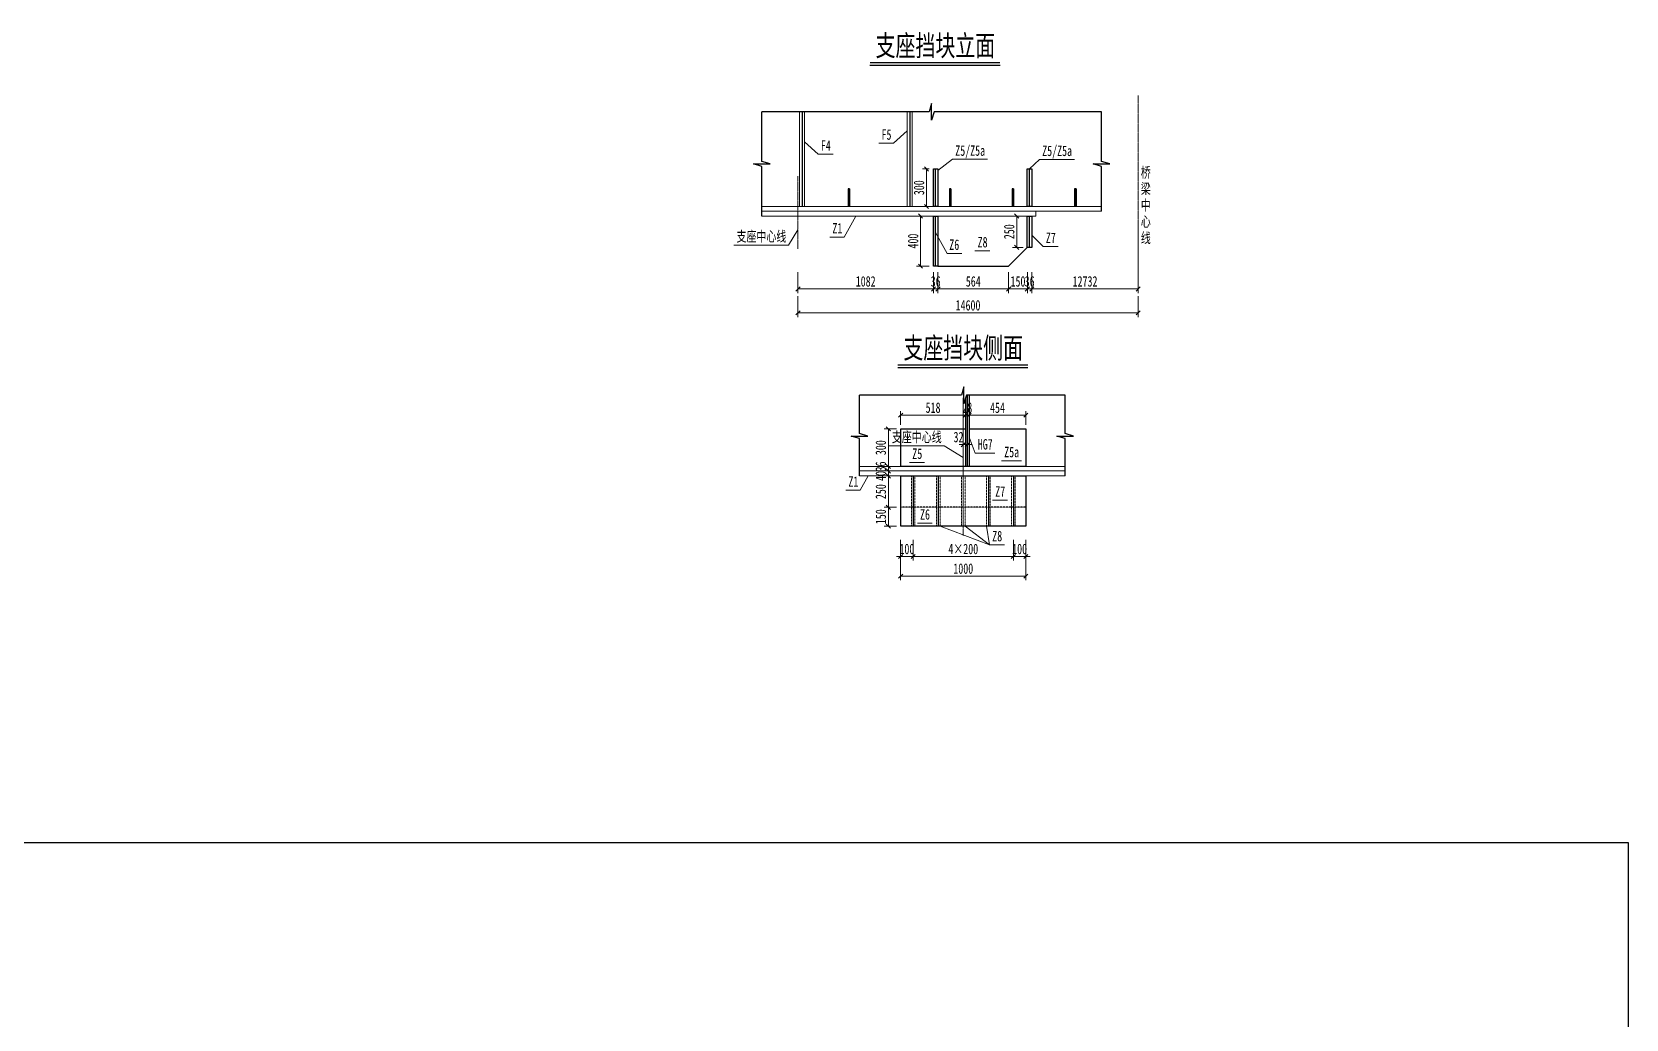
# Model space of a CAD drawing. Header units: millimetres. Extents: x -89049 to 410567, y -307459 to -100425.
# Drawn here: x 199822 to 212550, y -114463 to -106582 of the extents above; entities that cross this region are included whole.
import ezdxf
from ezdxf.enums import TextEntityAlignment as Align

# ---------------------------------------------------------------- set-up
doc = ezdxf.new("R2010")
doc.units = ezdxf.units.MM
for name, pattern in [('CENTER2', [28.575, 19.05, -3.175, 3.175, -3.175]), ('DASHED', [0.75, 0.5, -0.25]), ('HIDDEN', [0.375, 0.25, -0.125])]:
    doc.linetypes.add(name, pattern=pattern)
doc.layers.get('Defpoints').update_dxf_attribs({"color": 8})
for name, color, linetype, lineweight in [('中心线', 2, 'CENTER2', 15), ('文字', 7, 'Continuous', 15), ('标注线及字体', 2, 'Continuous', 15), ('细实线', 4, 'Continuous', 15), ('虚线', 7, 'DASHED', 13), ('钢板粗线', 1, 'Continuous', 25), ('钢板细线', 6, 'Continuous', 15)]:
    doc.layers.add(name, color=color, linetype=linetype, lineweight=lineweight)
doc.styles.add('111', font='', dxfattribs={"width": 0.7})
doc.styles.add('BM_Dim', font='', dxfattribs={"width": 0.85})
doc.styles.get('111').set_extended_font_data('仿宋_GB2312')
doc.styles.get('BM_Dim').set_extended_font_data('仿宋_GB2312')
doc.dimstyles.new('200', dxfattribs={"dimscale": 0, "dimtxt": 2.5, "dimasz": 1, "dimexe": 1, "dimexo": 1, "dimgap": 0.6, "dimtad": 1, "dimdec": 0, "dimdsep": 46, "dimtxsty": '111', "dimblk": 'OBLIQUE', "dimcen": 0, "dimclrd": 4, "dimclre": 4, "dimclrt": 4, "dimadec": 1, "dimazin": 2, "dimtfac": 1, "dimtdec": 0, "dimtix": 1, "dimtmove": 2, "dimatfit": 3, "dimfxl": 4, "dimfxlon": 1, "dimtolj": 1, "dimlwd": -1, "dimlwe": -1, "dimarcsym": 0})

# ---------------------------------------------------------------- blocks, each defined once
blk = doc.blocks.new('12-140加劲 无过焊孔')
at = {"layer": 'Defpoints'}
blk.add_line((38947, 32077), (38947, 32217), dxfattribs=at)
at = {"layer": '钢板粗线', "color": 7}
for p, q in [((38941, 32077), (38941, 32217)), ((38941, 32217), (38953, 32217)), ((38953, 32077), (38953, 32217)), ((38941, 32077), (38953, 32077))]:
    blk.add_line(p, q, dxfattribs=at)
blk = doc.blocks.new('_Oblique')
at = {"color": 0, "linetype": 'ByBlock', "lineweight": -2}
blk.add_line((-0.5, -0.5), (0.5, 0.5), dxfattribs=at)
blk = doc.blocks.new('*D5012')
at = {"layer": 'Defpoints', "color": 0}
for p in [(205938, -108249), (207020, -108452), (207020, -108634)]:
    blk.add_point(p, dxfattribs=at)
at = {"layer": '细实线', "color": 4}
for p, q in [((205938, -108501), (205938, -108667)), ((207020, -108501), (207020, -108667)), ((205938, -108634), (207020, -108634))]:
    blk.add_line(p, q, dxfattribs=at)
at = {"layer": '细实线', "color": 4, "xscale": 33.33333333333333, "yscale": 33.33333333333333, "zscale": 33.33333333333333, "rotation": 180}
blk.add_blockref('_Oblique', (205938, -108634), dxfattribs=at)
at = {"layer": '细实线', "color": 4, "xscale": 33.33333333333333, "yscale": 33.33333333333333, "zscale": 33.33333333333333}
blk.add_blockref('_Oblique', (207020, -108634), dxfattribs=at)
at = {"layer": '细实线', "color": 4, "insert": (206479, -108574), "char_height": 83.3, "attachment_point": 5, "style": '111'}
blk.add_mtext('\\A1;1082', dxfattribs=at)
blk = doc.blocks.new('*D5013')
at = {"layer": 'Defpoints', "color": 0}
for p in [(207056, -108425), (207620, -108452), (207620, -108634)]:
    blk.add_point(p, dxfattribs=at)
at = {"layer": '细实线', "color": 4}
for p, q in [((207056, -108501), (207056, -108667)), ((207620, -108501), (207620, -108667)), ((207056, -108634), (207620, -108634))]:
    blk.add_line(p, q, dxfattribs=at)
at = {"layer": '细实线', "color": 4, "xscale": 33.33333333333333, "yscale": 33.33333333333333, "zscale": 33.33333333333333, "rotation": 180}
blk.add_blockref('_Oblique', (207056, -108634), dxfattribs=at)
at = {"layer": '细实线', "color": 4, "xscale": 33.33333333333333, "yscale": 33.33333333333333, "zscale": 33.33333333333333}
blk.add_blockref('_Oblique', (207620, -108634), dxfattribs=at)
at = {"layer": '细实线', "color": 4, "insert": (207338, -108574), "char_height": 83.3, "attachment_point": 5, "style": '111'}
blk.add_mtext('\\A1;564', dxfattribs=at)
blk = doc.blocks.new('*D5014')
at = {"layer": 'Defpoints', "color": 0}
for p in [(207770, -108302), (207620, -108452), (207770, -108634)]:
    blk.add_point(p, dxfattribs=at)
at = {"layer": '细实线', "color": 4}
for p, q in [((207620, -108501), (207620, -108667)), ((207770, -108501), (207770, -108667)), ((207620, -108634), (207770, -108634))]:
    blk.add_line(p, q, dxfattribs=at)
at = {"layer": '细实线', "color": 4, "xscale": 33.33333333333333, "yscale": 33.33333333333333, "zscale": 33.33333333333333, "rotation": 180}
blk.add_blockref('_Oblique', (207620, -108634), dxfattribs=at)
at = {"layer": '细实线', "color": 4, "xscale": 33.33333333333333, "yscale": 33.33333333333333, "zscale": 33.33333333333333}
blk.add_blockref('_Oblique', (207770, -108634), dxfattribs=at)
at = {"layer": '细实线', "color": 4, "insert": (207695, -108574), "char_height": 83.3, "attachment_point": 5, "style": '111'}
blk.add_mtext('\\A1;150', dxfattribs=at)
blk = doc.blocks.new('*D5015')
at = {"layer": 'Defpoints', "color": 0}
for p in [(207806, -108302), (208655, -108361), (208655, -108634)]:
    blk.add_point(p, dxfattribs=at)
at = {"layer": '细实线', "color": 4}
for p, q in [((207806, -108501), (207806, -108667)), ((208655, -108501), (208655, -108667)), ((207806, -108634), (208655, -108634))]:
    blk.add_line(p, q, dxfattribs=at)
at = {"layer": '细实线', "color": 4, "xscale": 33.33333333333333, "yscale": 33.33333333333333, "zscale": 33.33333333333333, "rotation": 180}
blk.add_blockref('_Oblique', (207806, -108634), dxfattribs=at)
at = {"layer": '细实线', "color": 4, "xscale": 33.33333333333333, "yscale": 33.33333333333333, "zscale": 33.33333333333333}
blk.add_blockref('_Oblique', (208655, -108634), dxfattribs=at)
at = {"layer": '细实线', "color": 4, "insert": (208230, -108574), "char_height": 83.3, "attachment_point": 5, "style": '111'}
blk.add_mtext('\\A1;12732', dxfattribs=at)
blk = doc.blocks.new('*D5016')
at = {"layer": 'Defpoints', "color": 0}
for p in [(205938, -108314), (208655, -108348), (208655, -108825)]:
    blk.add_point(p, dxfattribs=at)
at = {"layer": '细实线', "color": 4}
for p, q in [((205938, -108691), (205938, -108858)), ((208655, -108691), (208655, -108858)), ((205938, -108825), (208655, -108825))]:
    blk.add_line(p, q, dxfattribs=at)
at = {"layer": '细实线', "color": 4, "xscale": 33.33333333333333, "yscale": 33.33333333333333, "zscale": 33.33333333333333, "rotation": 180}
blk.add_blockref('_Oblique', (205938, -108825), dxfattribs=at)
at = {"layer": '细实线', "color": 4, "xscale": 33.33333333333333, "yscale": 33.33333333333333, "zscale": 33.33333333333333}
blk.add_blockref('_Oblique', (208655, -108825), dxfattribs=at)
at = {"layer": '细实线', "color": 4, "insert": (207296, -108765), "char_height": 83.3, "attachment_point": 5, "style": '111'}
blk.add_mtext('\\A1;14600', dxfattribs=at)
blk = doc.blocks.new('*D5019')
at = {"layer": 'Defpoints', "color": 0}
for p in [(207770, -108302), (207806, -108302), (207806, -108634)]:
    blk.add_point(p, dxfattribs=at)
at = {"layer": '细实线', "color": 4}
for p, q in [((207770, -108501), (207770, -108667)), ((207806, -108501), (207806, -108667)), ((207770, -108634), (207736, -108634)), ((207770, -108634), (207806, -108634)), ((207806, -108634), (207839, -108634))]:
    blk.add_line(p, q, dxfattribs=at)
at = {"layer": '细实线', "color": 4, "xscale": 33.33333333333333, "yscale": 33.33333333333333, "zscale": 33.33333333333333}
blk.add_blockref('_Oblique', (207770, -108634), dxfattribs=at)
at = {"layer": '细实线', "color": 4, "xscale": 33.33333333333333, "yscale": 33.33333333333333, "zscale": 33.33333333333333, "rotation": 180}
blk.add_blockref('_Oblique', (207806, -108634), dxfattribs=at)
at = {"layer": '细实线', "color": 4, "insert": (207788, -108574), "char_height": 83.3, "attachment_point": 5, "style": '111'}
blk.add_mtext('\\A1;36', dxfattribs=at)
blk = doc.blocks.new('*D5020')
at = {"layer": 'Defpoints', "color": 0}
for p in [(207020, -108452), (207056, -108452), (207056, -108634)]:
    blk.add_point(p, dxfattribs=at)
at = {"layer": '细实线', "color": 4}
for p, q in [((207020, -108501), (207020, -108667)), ((207056, -108501), (207056, -108667)), ((207020, -108634), (206986, -108634)), ((207020, -108634), (207056, -108634)), ((207056, -108634), (207089, -108634))]:
    blk.add_line(p, q, dxfattribs=at)
at = {"layer": '细实线', "color": 4, "xscale": 33.33333333333333, "yscale": 33.33333333333333, "zscale": 33.33333333333333}
blk.add_blockref('_Oblique', (207020, -108634), dxfattribs=at)
at = {"layer": '细实线', "color": 4, "xscale": 33.33333333333333, "yscale": 33.33333333333333, "zscale": 33.33333333333333, "rotation": 180}
blk.add_blockref('_Oblique', (207056, -108634), dxfattribs=at)
at = {"layer": '细实线', "color": 4, "insert": (207038, -108574), "char_height": 83.3, "attachment_point": 5, "style": '111'}
blk.add_mtext('\\A1;36', dxfattribs=at)
blk = doc.blocks.new('*D5021')
at = {"layer": 'Defpoints', "color": 0}
for p in [(206917, -108052), (207020, -108052), (207020, -108452)]:
    blk.add_point(p, dxfattribs=at)
at = {"layer": '细实线', "color": 4}
for p, q in [((206986, -108052), (206884, -108052)), ((206917, -108452), (206917, -108052)), ((206986, -108452), (206884, -108452))]:
    blk.add_line(p, q, dxfattribs=at)
at = {"layer": '细实线', "color": 4, "xscale": 33.33333333333333, "yscale": 33.33333333333333, "zscale": 33.33333333333333}
for p, rotation in [((206917, -108052), 90), ((206917, -108452), 270)]:
    blk.add_blockref('_Oblique', p, dxfattribs=dict(at, rotation=rotation))
at = {"layer": '细实线', "color": 4, "insert": (206858, -108252), "char_height": 83.3, "attachment_point": 5, "rotation": 90, "style": '111'}
blk.add_mtext('\\A1;400', dxfattribs=at)
blk = doc.blocks.new('*D5022')
at = {"layer": 'Defpoints', "color": 0}
for p in [(207020, -107676), (206965, -107976), (207020, -107976)]:
    blk.add_point(p, dxfattribs=at)
at = {"layer": '细实线', "color": 4}
for p, q in [((206986, -107676), (206932, -107676)), ((206965, -107676), (206965, -107976)), ((206986, -107976), (206932, -107976))]:
    blk.add_line(p, q, dxfattribs=at)
at = {"layer": '细实线', "color": 4, "xscale": 33.33333333333333, "yscale": 33.33333333333333, "zscale": 33.33333333333333}
for p, rotation in [((206965, -107676), 90), ((206965, -107976), 270)]:
    blk.add_blockref('_Oblique', p, dxfattribs=dict(at, rotation=rotation))
at = {"layer": '细实线', "color": 4, "insert": (206905, -107826), "char_height": 83.3, "attachment_point": 5, "rotation": 90, "style": '111'}
blk.add_mtext('\\A1;300', dxfattribs=at)
blk = doc.blocks.new('*D5023')
at = {"layer": 'Defpoints', "color": 0}
for p in [(207770, -108052), (207685, -108302), (207770, -108302)]:
    blk.add_point(p, dxfattribs=at)
at = {"layer": '细实线', "color": 4}
for p, q in [((207736, -108052), (207652, -108052)), ((207685, -108052), (207685, -108302)), ((207736, -108302), (207652, -108302))]:
    blk.add_line(p, q, dxfattribs=at)
at = {"layer": '细实线', "color": 4, "xscale": 33.33333333333333, "yscale": 33.33333333333333, "zscale": 33.33333333333333}
for p, rotation in [((207685, -108052), 90), ((207685, -108302), 270)]:
    blk.add_blockref('_Oblique', p, dxfattribs=dict(at, rotation=rotation))
at = {"layer": '细实线', "color": 4, "insert": (207625, -108177), "char_height": 83.3, "attachment_point": 5, "rotation": 90, "style": '111'}
blk.add_mtext('\\A1;250', dxfattribs=at)
blk = doc.blocks.new('*D5050')
at = {"layer": 'Defpoints', "color": 0}
for p in [(206758, -109751), (206660, -110051), (206758, -110051)]:
    blk.add_point(p, dxfattribs=at)
at = {"layer": '细实线', "color": 4}
for p, q in [((206725, -109751), (206626, -109751)), ((206660, -109751), (206660, -110051)), ((206725, -110051), (206626, -110051))]:
    blk.add_line(p, q, dxfattribs=at)
at = {"layer": '细实线', "color": 4, "xscale": 33.33333333333333, "yscale": 33.33333333333333, "zscale": 33.33333333333333}
for p, rotation in [((206660, -109751), 90), ((206660, -110051), 270)]:
    blk.add_blockref('_Oblique', p, dxfattribs=dict(at, rotation=rotation))
at = {"layer": '细实线', "color": 4, "insert": (206600, -109901), "char_height": 83.3, "attachment_point": 5, "rotation": 90, "style": '111'}
blk.add_mtext('\\A1;300', dxfattribs=at)
blk = doc.blocks.new('*D5051')
at = {"layer": 'Defpoints', "color": 0}
for p in [(206660, -110087), (206758, -110051), (206758, -110087)]:
    blk.add_point(p, dxfattribs=at)
at = {"layer": '细实线', "color": 4}
for p, q in [((206725, -110051), (206626, -110051)), ((206725, -110087), (206626, -110087)), ((206660, -110051), (206660, -110018)), ((206660, -110051), (206660, -110087)), ((206660, -110087), (206660, -110120))]:
    blk.add_line(p, q, dxfattribs=at)
at = {"layer": '细实线', "color": 4, "xscale": 33.33333333333333, "yscale": 33.33333333333333, "zscale": 33.33333333333333}
for p, rotation in [((206660, -110051), 270), ((206660, -110087), 90)]:
    blk.add_blockref('_Oblique', p, dxfattribs=dict(at, rotation=rotation))
at = {"layer": '细实线', "color": 4, "insert": (206600, -110051), "char_height": 83.3, "attachment_point": 5, "rotation": 90, "style": '111'}
blk.add_mtext('\\A1;36', dxfattribs=at)
blk = doc.blocks.new('*D5052')
at = {"layer": 'Defpoints', "color": 0}
for p in [(206758, -110087), (206660, -110127), (206758, -110127)]:
    blk.add_point(p, dxfattribs=at)
at = {"layer": '细实线', "color": 4}
for p, q in [((206725, -110087), (206626, -110087)), ((206660, -110087), (206660, -110127)), ((206725, -110127), (206626, -110127))]:
    blk.add_line(p, q, dxfattribs=at)
at = {"layer": '细实线', "color": 4, "xscale": 33.33333333333333, "yscale": 33.33333333333333, "zscale": 33.33333333333333}
for p, rotation in [((206660, -110087), 90), ((206660, -110127), 270)]:
    blk.add_blockref('_Oblique', p, dxfattribs=dict(at, rotation=rotation))
at = {"layer": '细实线', "color": 4, "insert": (206600, -110127), "char_height": 83.3, "attachment_point": 5, "rotation": 90, "style": '111'}
blk.add_mtext('\\A1;40', dxfattribs=at)
blk = doc.blocks.new('*D5053')
at = {"layer": 'Defpoints', "color": 0}
for p in [(206758, -110127), (206660, -110377), (206758, -110377)]:
    blk.add_point(p, dxfattribs=at)
at = {"layer": '细实线', "color": 4}
for p, q in [((206725, -110127), (206626, -110127)), ((206660, -110127), (206660, -110377)), ((206725, -110377), (206626, -110377))]:
    blk.add_line(p, q, dxfattribs=at)
at = {"layer": '细实线', "color": 4, "xscale": 33.33333333333333, "yscale": 33.33333333333333, "zscale": 33.33333333333333}
for p, rotation in [((206660, -110127), 90), ((206660, -110377), 270)]:
    blk.add_blockref('_Oblique', p, dxfattribs=dict(at, rotation=rotation))
at = {"layer": '细实线', "color": 4, "insert": (206600, -110252), "char_height": 83.3, "attachment_point": 5, "rotation": 90, "style": '111'}
blk.add_mtext('\\A1;250', dxfattribs=at)
blk = doc.blocks.new('*D5054')
at = {"layer": 'Defpoints', "color": 0}
for p in [(206758, -110377), (206660, -110527), (206758, -110527)]:
    blk.add_point(p, dxfattribs=at)
at = {"layer": '细实线', "color": 4}
for p, q in [((206725, -110377), (206626, -110377)), ((206660, -110377), (206660, -110527)), ((206725, -110527), (206626, -110527))]:
    blk.add_line(p, q, dxfattribs=at)
at = {"layer": '细实线', "color": 4, "xscale": 33.33333333333333, "yscale": 33.33333333333333, "zscale": 33.33333333333333}
for p, rotation in [((206660, -110377), 90), ((206660, -110527), 270)]:
    blk.add_blockref('_Oblique', p, dxfattribs=dict(at, rotation=rotation))
at = {"layer": '细实线', "color": 4, "insert": (206600, -110452), "char_height": 83.3, "attachment_point": 5, "rotation": 90, "style": '111'}
blk.add_mtext('\\A1;150', dxfattribs=at)
blk = doc.blocks.new('*D5055')
at = {"layer": 'Defpoints', "color": 0}
for p in [(207258, -109677), (207290, -109677), (207290, -109877)]:
    blk.add_point(p, dxfattribs=at)
at = {"layer": '细实线', "color": 4}
for p, q in [((207258, -109743), (207258, -109910)), ((207290, -109743), (207290, -109910)), ((207258, -109877), (207225, -109877)), ((207258, -109877), (207290, -109877)), ((207290, -109877), (207324, -109877))]:
    blk.add_line(p, q, dxfattribs=at)
at = {"layer": '细实线', "color": 4, "xscale": 33.33333333333333, "yscale": 33.33333333333333, "zscale": 33.33333333333333}
blk.add_blockref('_Oblique', (207258, -109877), dxfattribs=at)
at = {"layer": '细实线', "color": 4, "xscale": 33.33333333333333, "yscale": 33.33333333333333, "zscale": 33.33333333333333, "rotation": 180}
blk.add_blockref('_Oblique', (207290, -109877), dxfattribs=at)
at = {"layer": '细实线', "color": 4, "insert": (207220, -109817), "char_height": 83.3, "attachment_point": 5, "style": '111'}
blk.add_mtext('\\A1;32', dxfattribs=at)
blk = doc.blocks.new('*D5056')
at = {"layer": 'Defpoints', "color": 0}
for p in [(206758, -110527), (206858, -110527), (206858, -110770)]:
    blk.add_point(p, dxfattribs=at)
at = {"layer": '细实线', "color": 4}
for p, q in [((206758, -110636), (206758, -110803)), ((206858, -110636), (206858, -110803)), ((206758, -110770), (206725, -110770)), ((206758, -110770), (206858, -110770)), ((206858, -110770), (206892, -110770))]:
    blk.add_line(p, q, dxfattribs=at)
at = {"layer": '细实线', "color": 4, "xscale": 33.33333333333333, "yscale": 33.33333333333333, "zscale": 33.33333333333333}
blk.add_blockref('_Oblique', (206758, -110770), dxfattribs=at)
at = {"layer": '细实线', "color": 4, "xscale": 33.33333333333333, "yscale": 33.33333333333333, "zscale": 33.33333333333333, "rotation": 180}
blk.add_blockref('_Oblique', (206858, -110770), dxfattribs=at)
at = {"layer": '细实线', "color": 4, "insert": (206808, -110710), "char_height": 83.3, "attachment_point": 5, "style": '111'}
blk.add_mtext('\\A1;100', dxfattribs=at)
blk = doc.blocks.new('*D5057')
at = {"layer": 'Defpoints', "color": 0}
for p in [(206858, -110527), (207658, -110527), (207658, -110770)]:
    blk.add_point(p, dxfattribs=at)
at = {"layer": '细实线', "color": 4}
for p, q in [((206858, -110636), (206858, -110803)), ((207658, -110636), (207658, -110803)), ((206858, -110770), (207658, -110770))]:
    blk.add_line(p, q, dxfattribs=at)
at = {"layer": '细实线', "color": 4, "xscale": 33.33333333333333, "yscale": 33.33333333333333, "zscale": 33.33333333333333, "rotation": 180}
blk.add_blockref('_Oblique', (206858, -110770), dxfattribs=at)
at = {"layer": '细实线', "color": 4, "xscale": 33.33333333333333, "yscale": 33.33333333333333, "zscale": 33.33333333333333}
blk.add_blockref('_Oblique', (207658, -110770), dxfattribs=at)
at = {"layer": '细实线', "color": 4, "insert": (207258, -110710), "char_height": 83.3, "attachment_point": 5, "style": '111'}
blk.add_mtext('\\A1;4×200', dxfattribs=at)
blk = doc.blocks.new('*D5058')
at = {"layer": 'Defpoints', "color": 0}
for p in [(207658, -110527), (207758, -110527), (207658, -110770)]:
    blk.add_point(p, dxfattribs=at)
at = {"layer": '细实线', "color": 4}
for p, q in [((207658, -110636), (207658, -110803)), ((207758, -110636), (207758, -110803)), ((207658, -110770), (207625, -110770)), ((207758, -110770), (207658, -110770)), ((207758, -110770), (207792, -110770))]:
    blk.add_line(p, q, dxfattribs=at)
at = {"layer": '细实线', "color": 4, "xscale": 33.33333333333333, "yscale": 33.33333333333333, "zscale": 33.33333333333333}
blk.add_blockref('_Oblique', (207658, -110770), dxfattribs=at)
at = {"layer": '细实线', "color": 4, "xscale": 33.33333333333333, "yscale": 33.33333333333333, "zscale": 33.33333333333333, "rotation": 180}
blk.add_blockref('_Oblique', (207758, -110770), dxfattribs=at)
at = {"layer": '细实线', "color": 4, "insert": (207708, -110710), "char_height": 83.3, "attachment_point": 5, "style": '111'}
blk.add_mtext('\\A1;100', dxfattribs=at)
blk = doc.blocks.new('*D5059')
at = {"layer": 'Defpoints', "color": 0}
for p in [(206758, -110527), (207758, -110527), (207758, -110927)]:
    blk.add_point(p, dxfattribs=at)
at = {"layer": '细实线', "color": 4}
for p, q in [((206758, -110794), (206758, -110960)), ((207758, -110794), (207758, -110960)), ((206758, -110927), (207758, -110927))]:
    blk.add_line(p, q, dxfattribs=at)
at = {"layer": '细实线', "color": 4, "xscale": 33.33333333333333, "yscale": 33.33333333333333, "zscale": 33.33333333333333, "rotation": 180}
blk.add_blockref('_Oblique', (206758, -110927), dxfattribs=at)
at = {"layer": '细实线', "color": 4, "xscale": 33.33333333333333, "yscale": 33.33333333333333, "zscale": 33.33333333333333}
blk.add_blockref('_Oblique', (207758, -110927), dxfattribs=at)
at = {"layer": '细实线', "color": 4, "insert": (207258, -110867), "char_height": 83.3, "attachment_point": 5, "style": '111'}
blk.add_mtext('\\A1;1000', dxfattribs=at)
blk = doc.blocks.new('*D5060')
at = {"layer": 'Defpoints', "color": 0}
for p in [(207276, -109642), (206758, -109751), (207276, -109751)]:
    blk.add_point(p, dxfattribs=at)
at = {"layer": '细实线', "color": 4}
for p, q in [((206758, -109718), (206758, -109609)), ((206758, -109642), (207276, -109642)), ((207276, -109718), (207276, -109609))]:
    blk.add_line(p, q, dxfattribs=at)
at = {"layer": '细实线', "color": 4, "xscale": 33.33333333333333, "yscale": 33.33333333333333, "zscale": 33.33333333333333, "rotation": 180}
blk.add_blockref('_Oblique', (206758, -109642), dxfattribs=at)
at = {"layer": '细实线', "color": 4, "xscale": 33.33333333333333, "yscale": 33.33333333333333, "zscale": 33.33333333333333}
blk.add_blockref('_Oblique', (207276, -109642), dxfattribs=at)
at = {"layer": '细实线', "color": 4, "insert": (207017, -109582), "char_height": 83.3, "attachment_point": 5, "style": '111'}
blk.add_mtext('\\A1;518', dxfattribs=at)
blk = doc.blocks.new('*D5061')
at = {"layer": 'Defpoints', "color": 0}
for p in [(207304, -109642), (207304, -109756), (207758, -109751)]:
    blk.add_point(p, dxfattribs=at)
at = {"layer": '细实线', "color": 4}
for p, q in [((207304, -109722), (207304, -109609)), ((207758, -109642), (207304, -109642)), ((207758, -109718), (207758, -109609))]:
    blk.add_line(p, q, dxfattribs=at)
at = {"layer": '细实线', "color": 4, "xscale": 33.33333333333333, "yscale": 33.33333333333333, "zscale": 33.33333333333333, "rotation": 180}
blk.add_blockref('_Oblique', (207304, -109642), dxfattribs=at)
at = {"layer": '细实线', "color": 4, "xscale": 33.33333333333333, "yscale": 33.33333333333333, "zscale": 33.33333333333333}
blk.add_blockref('_Oblique', (207758, -109642), dxfattribs=at)
at = {"layer": '细实线', "color": 4, "insert": (207531, -109583), "char_height": 83.3, "attachment_point": 5, "style": '111'}
blk.add_mtext('\\A1;454', dxfattribs=at)
blk = doc.blocks.new('*D5062')
at = {"layer": 'Defpoints', "color": 0}
for p in [(207304, -109642), (207276, -109751), (207304, -109751)]:
    blk.add_point(p, dxfattribs=at)
at = {"layer": '细实线', "color": 4}
for p, q in [((207276, -109642), (207243, -109642)), ((207276, -109718), (207276, -109609)), ((207276, -109642), (207304, -109642)), ((207304, -109718), (207304, -109609)), ((207304, -109642), (207338, -109642))]:
    blk.add_line(p, q, dxfattribs=at)
at = {"layer": '细实线', "color": 4, "xscale": 33.33333333333333, "yscale": 33.33333333333333, "zscale": 33.33333333333333}
blk.add_blockref('_Oblique', (207276, -109642), dxfattribs=at)
at = {"layer": '细实线', "color": 4, "xscale": 33.33333333333333, "yscale": 33.33333333333333, "zscale": 33.33333333333333, "rotation": 180}
blk.add_blockref('_Oblique', (207304, -109642), dxfattribs=at)
at = {"layer": '细实线', "color": 4, "insert": (207290, -109582), "char_height": 83.3, "attachment_point": 5, "style": '111'}
blk.add_mtext('\\A1;28', dxfattribs=at)

msp = doc.modelspace()

# ---------------------------------------------------------------- linework, layer by layer
at = {"color": 4}
for p, q in [((206513, -106847.9), (207551.7, -106847.9)), ((206734.9, -109261.6), (207773.6, -109261.6))]:
    msp.add_line(p, q, dxfattribs=at)
at = {"color": 6, "const_width": 12}
for points in [[(206513, -106827.9), (207551.7, -106827.9)], [(206734.9, -109241.6), (207773.6, -109241.6)]]:
    msp.add_lwpolyline(points, dxfattribs=at)
at = {"color": 4}
for points in [[(208361.5, -107221.1), (207025.7, -107221.1), (207005.7, -107287.8), (207005.7, -107154.4), (206985.7, -107221.1), (206959, -107221.1), (205650, -107221.1)], [(205650, -108051.8), (205650, -107656.5), (205583.3, -107636.5), (205716.6, -107636.5), (205650, -107616.5), (205650, -107589.8), (205650, -107221.1)], [(208361.5, -108011.8), (208361.5, -107656.5), (208294.8, -107636.5), (208428.1, -107636.5), (208361.5, -107616.5), (208361.5, -107589.8), (208361.5, -107221.1)], [(208072.2, -109481.2), (207283.3, -109481.2), (207263.3, -109547.9), (207263.3, -109414.5), (207243.3, -109481.2), (207216.6, -109481.2), (206428.7, -109481.2)], [(206428.7, -110127), (206428.7, -109829.1), (206362, -109809.1), (206495.4, -109809.1), (206428.7, -109789.1), (206428.7, -109762.4), (206428.7, -109481.2)], [(208072.2, -110127), (208072.2, -109829.1), (208005.5, -109809.1), (208138.8, -109809.1), (208072.2, -109789.1), (208072.2, -109762.4), (208072.2, -109481.2)]]:
    msp.add_lwpolyline(points, dxfattribs=at)
at = {"layer": 'Defpoints', "color": 8}
for p, q in [((205971.3, -107221.1), (205971.3, -107975.8)), ((206830.7, -107221.1), (206830.7, -107975.8)), ((207037.5, -107975.8), (207037.5, -107675.8)), ((207787.5, -107975.8), (207787.5, -107675.8)), ((207037.5, -108451.8), (207037.5, -108051.8)), ((207787.5, -108301.8), (207787.5, -108051.8)), ((207290.2, -109481.2), (207290.2, -110051)), ((206858.4, -110127), (206858.4, -110527)), ((207058.4, -110127), (207058.4, -110527)), ((207458.4, -110127), (207458.4, -110527)), ((207658.4, -110127), (207658.4, -110527))]:
    msp.add_line(p, q, dxfattribs=at)
at = {"layer": 'Defpoints'}
msp.add_lwpolyline([(190566.6, -113054.1), (212566.6, -113054.1), (212566.6, -127671.3), (190566.6, -127671.3)], close=True, dxfattribs=at)
at = {"layer": '中心线', "ltscale": 0.3}
for p, q in [((208654.9, -107089.2), (208654.9, -108584.7)), ((205937.5, -107734.9), (205937.5, -108313.5)), ((207258.4, -109504.5), (207258.4, -110602.5))]:
    msp.add_line(p, q, dxfattribs=at)
at = {"layer": '细实线'}
for p, q in [((206702.3, -107471.4), (206810.7, -107371.7)), ((206099.7, -107558.3), (205991.3, -107458.7)), ((206702.3, -107471.4), (206584, -107471.4)), ((206099.7, -107558.3), (206218.3, -107558.3)), ((207171.7, -107599.2), (207055.5, -107689.3)), ((207171.7, -107599.2), (207452.7, -107599.2)), ((207865.7, -107601.1), (207787.5, -107675.8)), ((207865.7, -107601.1), (208146.7, -107601.1)), ((206308.1, -108219.4), (206400.7, -108051.8)), ((205864, -108283.8), (205937.5, -108162.8)), ((207129.2, -108350.4), (207036.6, -108182.9)), ((205425.4, -108283.8), (205864, -108283.8)), ((206192, -108219.4), (206308.1, -108219.4)), ((207896.4, -108295.1), (207805.5, -108204.6)), ((207896.4, -108295.1), (208014.6, -108295.1)), ((207247.2, -108350.4), (207129.2, -108350.4)), ((207351.7, -108330.1), (207470, -108330.1)), ((207304.2, -109816.8), (207352.6, -109943.8)), ((206665.7, -109885.4), (207104.4, -109885.4)), ((207104.4, -109885.4), (207258.4, -109979.1)), ((207352.6, -109943.8), (207510.9, -109943.8)), ((206830.1, -110019), (206948.1, -110019)), ((207563.4, -110005.4), (207723.3, -110005.4)), ((206435.9, -110241.3), (206499.2, -110127)), ((206319.8, -110241.3), (206435.9, -110241.3)), ((207492.4, -110320.4), (207610.4, -110320.4)), ((206892, -110503.3), (207009.9, -110503.3)), ((207468.2, -110676.4), (207072.4, -110527)), ((207468.2, -110676.4), (207272.4, -110527)), ((207468.2, -110676.4), (207444.4, -110527)), ((207468.2, -110676.4), (207586.2, -110676.4))]:
    msp.add_line(p, q, dxfattribs=at)
at = {"layer": '虚线', "linetype": 'HIDDEN', "ltscale": 8}
for p, q in [((207244.4, -110127), (207244.4, -110527)), ((207272.4, -110127), (207272.4, -110527))]:
    msp.add_line(p, q, dxfattribs=at)
for points in [[(206844.4, -110127), (206872.4, -110127), (206872.4, -110527), (206844.4, -110527)], [(207044.4, -110127), (207072.4, -110127), (207072.4, -110527), (207044.4, -110527)], [(207444.4, -110127), (207472.4, -110127), (207472.4, -110527), (207444.4, -110527)], [(207644.4, -110127), (207672.4, -110127), (207672.4, -110527), (207644.4, -110527)]]:
    msp.add_lwpolyline(points, close=True, dxfattribs=at)
at = {"layer": '钢板粗线'}
for p in [(207769.5, -108301.8), (207055.5, -108451.8)]:
    msp.add_line(p, (207619.5, -108451.8), dxfattribs=at)
at = {"layer": '钢板粗线', "color": 3}
for p, q in [((207276.2, -109504.7), (207276.2, -110051)), ((207304.2, -109481.2), (207304.2, -110051))]:
    msp.add_line(p, q, dxfattribs=at)
at = {"layer": '钢板粗线', "linetype": 'HIDDEN', "ltscale": 8}
msp.add_line((207758.4, -110377), (206758.4, -110377), dxfattribs=at)
at = {"layer": '钢板粗线'}
for points in [[(207019.5, -107675.8), (207055.5, -107675.8), (207055.5, -107975.8), (207019.5, -107975.8)], [(207769.5, -107675.8), (207805.5, -107675.8), (207805.5, -107975.8), (207769.5, -107975.8)], [(207019.5, -108051.8), (207055.5, -108051.8), (207055.5, -108451.8), (207019.5, -108451.8)], [(207769.5, -108051.8), (207805.5, -108051.8), (207805.5, -108301.8), (207769.5, -108301.8)], [(206758.4, -110127), (207758.4, -110127), (207758.4, -110527), (206758.4, -110527)]]:
    msp.add_lwpolyline(points, close=True, dxfattribs=at)
msp.add_lwpolyline([(207304.2, -109751), (207758.4, -109751), (207758.4, -110051), (206758.4, -110051), (206758.4, -109751), (207276.2, -109751)], dxfattribs=at)
at = {"layer": '钢板细线', "color": 8}
for p, q in [((205951.3, -107221.1), (205951.3, -107975.8)), ((205991.3, -107221.1), (205991.3, -107975.8)), ((206810.7, -107221.1), (206810.7, -107975.8)), ((206850.7, -107221.1), (206850.7, -107975.8))]:
    msp.add_line(p, q, dxfattribs=at)
at = {"layer": '钢板细线'}
for p, q in [((208361.5, -107975.8), (205650, -107975.8)), ((208361.5, -108011.8), (205650, -108011.8)), ((208072.2, -110051), (206428.7, -110051)), ((208072.2, -110087), (206428.7, -110087))]:
    msp.add_line(p, q, dxfattribs=at)
at = {"layer": '钢板细线', "color": 5}
for p, q in [((207837.5, -108051.8), (205650, -108051.8)), ((207837.5, -108051.8), (207837.5, -108011.8)), ((208072.2, -110127), (206428.7, -110127))]:
    msp.add_line(p, q, dxfattribs=at)

# ---------------------------------------------------------------- block references
at = {"layer": '钢板细线'}
for p, rotation in [((245292.1, -75759.1), 180.0000000000012), ((246100.3, -75759.1), 180.0000000000013), ((246600.3, -75759.1), 180.0000000000012), ((247100.3, -75759.1), 180.0000000000012)]:
    msp.add_blockref('12-140加劲 无过焊孔', p, dxfattribs=dict(at, rotation=rotation))

# ---------------------------------------------------------------- texts
at = {"layer": '文字', "style": 'BM_Dim', "width": 0.7}
for s, height, p in [('F5', 83.33, (206645.2, -107468.3)), ('F4', 83.33, (206160.9, -107555.2)), ('Z5/Z5a', 83.33, (207313.3, -107596.2)), ('Z5/Z5a', 83.33, (208007.3, -107598.1)), ('桥', 83.3, (208715.3, -107770.4)), ('梁', 83.3, (208715.3, -107901.1)), ('中', 83.3, (208715.3, -108031.9)), ('心', 83.3, (208715.3, -108162.6)), ('支座中心线', 83.33, (205646.4, -108280.8)), ('Z1', 83.33, (206252.8, -108216.3)), ('Z7', 83.33, (207957.2, -108292.1)), ('线', 83.3, (208715.3, -108293.4)), ('Z6', 83.33, (207186.3, -108347.4)), ('Z8', 83.33, (207412.6, -108327)), ('支座中心线', 83.33, (206886.8, -109882.4)), ('HG7', 83.33, (207433.3, -109940.7)), ('Z5', 83.33, (206891, -110015.9)), ('Z5a', 83.33, (207644.5, -110002.4)), ('Z1', 83.33, (206380.7, -110238.3)), ('Z7', 83.33, (207553.3, -110317.3)), ('Z6', 83.33, (206952.8, -110500.3)), ('Z8', 83.33, (207529.1, -110673.3))]:
    msp.add_text(s, height=height, dxfattribs=at).set_placement(p, align=Align.BOTTOM_CENTER)
at = {"layer": '标注线及字体', "color": 0, "style": '111', "width": 0.7}
for s, p in [('支座挡块立面', (207035.8, -106687.6)), ('支座挡块侧面', (207257.7, -109101.3))]:
    msp.add_text(s, height=166.67, dxfattribs=at).set_placement(p, align=Align.MIDDLE)

# ---------------------------------------------------------------- dimensions: what is measured, and where the dimension line sits
at = {"layer": '细实线'}
for base, p1, p2, angle, picture, middle in [((206965, -107975.8), (207019.5, -107675.8), (207019.5, -107975.8), 90, '*D5022', (206905.4, -107825.8)), ((206917.2, -108051.8), (207019.5, -108451.8), (207019.5, -108051.8), 90, '*D5021', (206857.5, -108251.8)), ((207685.1, -108301.8), (207769.5, -108051.8), (207769.5, -108301.8), 90, '*D5023', (207625.5, -108176.8)), ((207304.2, -109642.1), (207758.4, -109751), (207304.2, -109755.5), 180, '*D5061', (207531.3, -109583.4)), ((206659.7, -110051), (206758.4, -109751), (206758.4, -110051), 90, '*D5050', (206600, -109901)), ((206659.7, -110377), (206758.4, -110127), (206758.4, -110377), 90, '*D5053', (206600, -110252)), ((206659.7, -110527), (206758.4, -110377), (206758.4, -110527), 90, '*D5054', (206600, -110452)), ((207658.4, -110769.5), (207758.4, -110527), (207658.4, -110527), 180, '*D5058', (207708.4, -110709.9))]:
    dim = msp.add_linear_dim(base=base, p1=p1, p2=p2, angle=angle, dimstyle='200', override={"dimscale": 33.333333}, dxfattribs=at)
    dim.commit()
    dim.dimension.update_dxf_attribs({"geometry": picture, "text_midpoint": middle})
for base, p1, p2, picture, middle in [((207019.5, -108634.1), (205937.5, -108249.3), (207019.5, -108451.8), '*D5012', (206478.5, -108574.5)), ((207769.5, -108634.1), (207619.5, -108451.8), (207769.5, -108301.8), '*D5014', (207694.5, -108574.5)), ((207805.5, -108634.1), (207769.5, -108301.8), (207805.5, -108301.8), '*D5019', (207787.5, -108574.5)), ((207619.5, -108634.1), (207055.5, -108424.5), (207619.5, -108451.8), '*D5013', (207337.5, -108574.5)), ((207055.5, -108634.1), (207019.5, -108451.8), (207055.5, -108451.8), '*D5020', (207037.5, -108574.5)), ((207276.2, -109642.1), (206758.4, -109751), (207276.2, -109751), '*D5060', (207017.3, -109582.5)), ((207304.2, -109642.1), (207276.2, -109751), (207304.2, -109751), '*D5062', (207290.2, -109582.5)), ((206858.4, -110769.5), (206758.4, -110527), (206858.4, -110527), '*D5056', (206808.4, -110709.9)), ((207758.4, -110926.9), (206758.4, -110527), (207758.4, -110527), '*D5059', (207258.4, -110867.3))]:
    dim = msp.add_linear_dim(base=base, p1=p1, p2=p2, dimstyle='200', override={"dimscale": 33.333333}, dxfattribs=at)
    dim.commit()
    dim.dimension.update_dxf_attribs({"geometry": picture, "text_midpoint": middle})
for base, p1, p2, text, picture, middle in [((208654.9, -108824.7), (205937.5, -108313.5), (208654.9, -108348.1), '14600', '*D5016', (207296.2, -108765.1)), ((208654.9, -108634.1), (207805.5, -108301.8), (208654.9, -108360.9), '12732', '*D5015', (208230.2, -108574.5)), ((207658.4, -110769.5), (206858.4, -110527), (207658.4, -110527), '4×200', '*D5057', (207258.4, -110709.9))]:
    dim = msp.add_linear_dim(base=base, p1=p1, p2=p2, text=text, dimstyle='200', override={"dimscale": 33.333333, "dimtxsty": '111'}, dxfattribs=at)
    dim.commit()
    dim.dimension.update_dxf_attribs({"geometry": picture, "text_midpoint": middle})
dim = msp.add_linear_dim(base=(207290.2, -109876.7), p1=(207258.4, -109676.7), p2=(207290.2, -109676.7), dimstyle='200', override={"dimscale": 33.333333}, dxfattribs=at)
dim.commit()
dim.dimension.update_dxf_attribs({"geometry": '*D5055', "text_midpoint": (207220, -109817), "dimtype": 160})
for base, p1, p2, picture, middle in [((206659.7, -110087), (206758.4, -110051), (206758.4, -110087), '*D5051', (206600, -110051)), ((206659.7, -110127), (206758.4, -110087), (206758.4, -110127), '*D5052', (206600, -110127))]:
    dim = msp.add_linear_dim(base=base, p1=p1, p2=p2, angle=90, dimstyle='200', override={"dimscale": 33.333333}, dxfattribs=at)
    dim.commit()
    dim.dimension.update_dxf_attribs({"geometry": picture, "text_midpoint": middle, "dimtype": 160})

doc.saveas('drawing.dxf')
